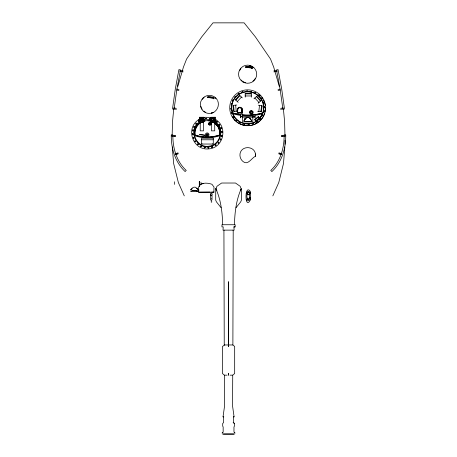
<?xml version="1.0" encoding="UTF-8"?>
<svg xmlns="http://www.w3.org/2000/svg" width="457" height="457" viewBox="0 0 457 457"><rect width="100%" height="100%" fill="white"/><g stroke="black" fill="none" stroke-linecap="round" stroke-linejoin="round"><path stroke-width="0.69" d="M232.881 375.031L234.675 373.518L234.675 346.48L232.881 344.961L233.201 230.414M198.498 190.523L197.338 188.735M193.968 127.189C195.556 124.19 193.202 129.725 193.985 126.309M194.145 127.189L194.162 126.315M200.537 146.383C202.874 144.84 199.56 148.091 201.411 146.394M213.179 119.745C215.664 120.037 211.814 119.037 214.053 119.763M220.434 139.831C222.016 136.826 219.663 142.367 220.445 138.951M220.605 139.831L220.622 138.951M231.311 104.79C232.847 101.882 230.562 107.246 231.322 103.939M231.476 104.79L231.493 103.945M243.815 124.115C246.083 122.625 242.873 125.772 244.666 124.127M250.647 91.6C252.915 90.109 249.699 93.257 251.499 91.617M263.826 111.617C265.363 108.715 263.078 114.079 263.838 110.771M263.992 111.622L264.009 110.771M255.457 153.94L255.394 156.271C251.607 157.968 247.911 165.634 243.181 161.658C240.702 159.733 239.508 156.602 240.068 153.518C241.656 145.44 254.315 145.794 255.457 153.94A7.849 7.849 0 0 1 255.486 156.403M284.831 146.96L283.5 163.463L278.759 182.572L272.84 195.87M284.145 134.941C284.305 147.897 280.535 161.418 270.767 170.432L271.892 171.564C281.866 162.212 285.922 148.388 285.739 135.015L284.945 134.975M249.368 197.333C249.608 198.424 247.825 200.035 247.248 198.509M250.373 197.63C250.899 200.137 246.386 202.662 246.203 199.178M258.816 111.405L259.525 105.35M260.878 111.651L261.587 105.59M173.729 109.097L172.535 121.373L172.163 134.741M172.489 109.097L175.294 89.064L178.927 69.618L180.498 69.904L176.87 89.321L174.083 109.154L173.289 109.126M194.785 141.219C197.35 143.607 193.734 138.797 195.539 141.67M204.17 147.508C207.318 145.972 202.457 149.519 205.022 147.297M209.529 118.677C212.676 117.141 207.821 120.688 210.38 118.466M218.966 124.624C221.531 127.006 217.909 122.202 219.714 125.075M236.166 120.008C238.651 122.322 235.144 117.66 236.892 120.442M246.317 91.217C249.368 89.726 244.661 93.165 247.14 91.006M248.134 124.39C251.184 122.899 246.477 126.338 248.956 124.184M258.336 95.262C260.821 97.575 257.32 92.914 259.068 95.702M222.822 432.488L223.165 431.602L223.159 426.981L222.702 426.09L222.702 423.45L223.587 422.611L223.582 416.83L223.033 416.83L224.553 406.09L224.398 375.163L227.055 375.163M207.329 97.478L207.512 96.89L208.169 96.775L213.259 97.552L214.019 97.929L213.899 98.923M213.659 98.489C213.585 96.45 209.432 96.833 207.712 97.027M245.558 67.259L245.74 66.665L246.397 66.551L251.481 67.328L252.247 67.705L252.121 68.704M251.887 68.264C251.813 66.231 247.654 66.608 245.94 66.808M242.176 112.73L237.623 112.73L237.794 108.977A2.279 2.136 -90 0 1 241.736 108.977L241.907 112.73M237.674 109.891L237.84 109.012A2.188 2.051 -90 0 1 241.627 109.012L241.793 112.645M246.203 193.699C246.117 190.763 250.459 190.763 250.373 193.699M247.203 193.699C247.157 192.168 249.419 192.168 249.368 193.699M177.882 86.304L183.417 67.128L186.605 59.027L201.72 36.891L213.002 22.85L244.124 22.85L255.4 36.891L270.521 59.027L273.709 67.128L279.244 86.304M195.944 123.938C198.258 121.453 194.545 126.189 196.19 123.093M196.116 123.99L196.356 123.144M197.321 144.178C199.977 143.298 195.933 145.577 198.167 144.418M216.378 121.888C219.034 121.008 214.996 123.287 217.224 122.133M218.235 142.995C220.542 140.51 216.835 145.252 218.475 142.156M218.4 143.047L218.646 142.201M232.642 100.66C234.875 98.249 231.282 102.842 232.876 99.843M232.802 100.706L233.036 99.889M239.719 122.567C242.296 121.711 238.377 123.921 240.536 122.796M254.732 92.925C257.308 92.074 253.389 94.279 255.549 93.159M262.278 115.672C264.517 113.262 260.924 117.855 262.512 114.856M262.444 115.718L262.678 114.901M244.141 120.551L245.598 118.883M193.105 137.7C194.962 140.67 192.717 135.089 193.711 138.334M220.754 127.931C222.61 130.896 220.365 125.315 221.365 128.56M233.39 116.615C235.195 119.494 233.013 114.084 233.984 117.226M261.21 98.455C263.015 101.328 260.833 95.924 261.804 99.066M241.336 188.598C236.195 199.726 234.767 212.568 234.441 224.735M260.147 117.695L262.986 112.159A15.944 15.944 0 0 0 243.787 92.314A15.944 15.944 0 0 0 236.2 118.866A15.944 15.944 0 0 0 262.986 112.159M230.065 375.163L232.727 375.163L232.567 406.09L234.087 416.83L233.544 416.83L233.538 422.611L234.424 423.45L234.424 426.09L233.967 426.981L233.961 431.602L234.304 432.488M245.392 118.843L245.706 118.272M240.251 190.42L240.93 189.221M175.134 135.54L174.797 136.106L175.197 136.517L175.528 135.946L175.134 135.54L172.375 135.215M198.698 121.311C201.571 119.511 196.761 123.127 199.149 120.562M198.846 121.402L199.298 120.648M234.995 97.015C237.777 95.267 233.121 98.775 235.435 96.284M235.138 97.101L235.578 96.376M215.293 145.492C218.166 143.687 213.356 147.303 215.744 144.738M215.441 145.583L215.893 144.829M259.736 119.186C262.524 117.438 257.862 120.945 260.176 118.46M259.884 119.277L260.319 118.546M213.847 117.986L212.865 118.072M180.069 70.624L179.675 71.149L183.063 71.915M213.87 192.049L213.99 187.044L211.928 184.262C207.644 182.777 200.812 182.012 198.578 187.09L198.578 192.049L210.186 191.923M192.386 133.872C193.414 137.22 192.688 131.245 192.814 134.638M231.59 112.622C232.59 115.867 231.882 110.08 232.002 113.365M221.622 131.587C222.65 134.935 221.925 128.965 222.051 132.353M263.163 102.277C264.163 105.527 263.455 99.735 263.575 103.025M236.029 207.718L240.696 201.863L241.41 200.166L241.41 189.432L240.154 186.279L235.492 183.023L221.628 183.023L216.972 186.279L215.715 189.432L215.715 200.166L216.429 201.863L221.091 207.718M190.923 189.804L192.237 188.672M244.958 118.911L247.203 117.306L244.958 118.911L243.81 120.694M190.392 190.043C191.769 188.078 194.756 185.508 196.761 188.33M235.789 100.146L239.925 95.667M237.314 101.557L241.45 97.073M284.625 135.215L281.866 135.54L281.472 135.946L281.803 136.517L284.568 136.192M281.803 136.517L282.203 136.106L281.866 135.54M202.034 119.488C205.279 118.489 199.692 120.739 202.662 118.877M202.154 119.614L202.782 119.003M238.211 94.108C241.353 93.137 235.949 95.319 238.822 93.514M238.331 94.228L238.942 93.634M211.808 147.137C215.047 146.137 209.466 148.388 212.436 146.526M211.928 147.263L212.556 146.651M256.377 121.928C259.519 120.956 254.109 123.139 256.988 121.334M256.491 122.048L257.102 121.453M234.961 433.613L234.504 434.053L222.622 434.053L222.165 433.613M253.983 98.769L256.765 96.221L260.884 100.717L258.108 103.265M260.142 100.677L260.53 100.329M201.28 117.832L202.205 117.832M212.865 117.832L213.79 117.832M199.566 119.151C184.754 127.263 192.351 150.919 209.112 148.885C225.078 147.297 228.232 123.573 212.899 118.392M199.589 121.905C187.821 129.017 195.35 148.811 208.866 146.743C220.56 145.646 225.198 129.4 215.853 122.287M200.137 122.784L199.332 122.784C188.627 129.908 196.184 148.194 208.809 146.234C220.063 145.177 224.53 129.537 215.533 122.693L215.533 117.255L210.866 117.255L210.866 121.042L211.402 121.042L211.402 117.449L214.784 117.449M201.246 122.179C196.916 124.852 194.236 129.942 195.088 135.009L196.756 135.523A39.416 39.416 0 0 0 217.84 135.523L219.394 135.049C221.508 125.995 210.888 117.609 202.565 121.756M207.358 97.358L212.905 97.878L213.985 98.415M207.655 97.415L213.682 98.369M245.58 67.133L251.127 67.659L252.207 68.19M245.877 67.19L251.91 68.15M224.621 344.961L222.45 346.48L222.45 373.518L224.244 375.031M192.688 129.988C192.814 133.49 193.659 127.532 192.9 130.839M230.888 108.298C231.008 111.691 231.825 105.915 231.093 109.12M221.519 135.346C221.645 138.848 222.49 132.89 221.731 136.197M264.06 106.481C264.18 109.874 264.997 104.099 264.266 107.304M242.073 92.125C245.358 92.006 239.571 92.708 242.816 91.714M242.159 92.274L242.901 91.863M205.73 118.592C209.117 118.466 203.148 119.191 206.495 118.163M205.81 118.74L206.581 118.317M208.009 147.828C211.402 147.702 205.427 148.428 208.78 147.4M208.095 147.977L208.866 147.554M252.418 123.698C255.703 123.579 249.916 124.281 253.161 123.287M252.498 123.847L253.241 123.436M211.3 113.296C216.784 112.005 219.903 105.767 217.641 100.609M203.434 183.331L200.64 184.297M198.578 192.494L213.87 192.5M175.425 153.826L178.019 152.827M175.391 154.483L177.339 153.735M175.934 154.66L178.527 153.661M200.223 118.94L202.194 118.312M203.508 117.889L205.479 117.255L210.98 117.706M203.805 120.014L205.724 119.397L211.077 119.837M203.171 121.379L205.182 120.734M214.384 122.784L218.337 126.937L218.914 126.749M218.623 127.811L219.2 127.629M232.864 112.868L233.356 113.119A50.801 50.801 0 0 0 240.428 114.656L242.838 114.941A50.773 50.773 0 0 0 252.475 114.941L254.875 114.667A54.749 50.864 78.7 0 0 261.958 113.119L262.586 112.948M246.357 91.377L247.18 91.172M209.574 118.849L210.426 118.631M248.174 124.555L249.002 124.344M204.21 147.68L205.062 147.462M273.897 70.938L276.605 70.327M273.937 71.915L277.325 71.149L276.931 70.624M278.027 89.538L280.061 89.081M278.073 90.515L280.101 90.058M191.083 191.283L190.718 191.357L198.155 191.409L196.756 191.266M198.092 190.832L198.498 190.758M198.195 190.837L198.606 190.523L198.098 190.438M280.627 108.343L283.374 107.921M280.604 109.326L283.346 108.897M236.817 105.036L233.064 105.378L233.618 111.457L237.372 111.114M172.055 134.975L171.261 135.015C171.078 148.388 175.134 162.212 185.108 171.564L186.233 170.432C176.465 161.418 172.695 147.897 172.855 134.941M233.71 434.053L223.416 434.053M283.711 109.126L282.917 109.154L280.13 89.321L276.502 69.904L278.073 69.618L281.706 89.064L284.511 109.097M191.849 190.329L197.041 190.363M191.843 190.746L197.036 190.786M232.487 230.128L234.115 230.128L233.915 226.9L234.252 226.895M234.595 226.895L235.166 226.889L235.166 224.735L222.862 224.735M233.915 226.9L234.932 226.889M211.46 198.698L211.243 198.698M211.145 200.309L211.402 200.309M211.077 201.925L211.785 201.925L211.437 201.925M245.209 93.885L251.31 93.885M245.209 95.964L251.31 95.964M241.907 109.88L242.513 109.846L242.513 113.09L237.286 113.09L237.286 109.846A2.645 2.479 -90 0 1 239.765 107.206A2.645 2.479 -90 0 1 242.244 109.846L242.244 113.09M237.674 112.645L242.096 112.645M241.57 112.948L240.948 112.645M240.736 116.581L242.513 116.581M253.087 116.581L254.863 116.581M240.736 116.724L242.513 116.724M253.087 116.724L254.863 116.724M242.638 117.123L252.824 117.123M203.536 117.449L200.137 117.449L200.137 122.893C196.139 125.464 194.162 130.553 194.95 135.152L196.71 135.689A39.588 39.588 0 0 0 217.886 135.689L219.554 135.175L219.846 131.627L218.337 126.937M246.009 118.254L244.889 118.254L244.889 119.563M249.516 118.254L250.636 118.254M200.035 118.82L203.982 118.82M211.522 118.82L214.784 118.82M200.137 119.014L203.536 119.014M211.402 119.014L214.784 119.014M203.536 120.414L203.982 120.414M210.866 120.414L211.402 120.414M200.235 120.671L203.496 120.671M211.46 120.671L214.721 120.671M200.235 120.791L203.496 120.791M211.46 120.791L214.721 120.791M200.669 122.265L202.948 122.265M211.894 122.265L214.173 122.265M214.784 122.693L215.533 122.693M201.526 139.773L213.27 139.773M198.07 190.078L199.058 190.078M247.768 194.539L248.882 194.539M247.403 194.751L249.242 194.751M222.239 224.758L222.656 224.758M224.638 230.128L223.01 230.128L223.21 226.9L221.959 226.889L221.959 224.735M224.815 230.128L232.31 230.128M224.558 344.961L232.881 344.961M223.033 416.83L223.781 416.83M233.344 416.83L234.087 416.83M234.424 423.45L233.144 422.611M222.159 432.488L222.93 432.488M234.195 432.488L234.961 432.488M244.855 121.585L244.141 121.579L251.39 121.579L250.67 121.579M250.647 91.434L251.499 91.446M243.821 123.944L244.672 123.961M200.537 146.206L201.417 146.223M211.568 191.934L213.996 192.003M207.958 120.694L210.768 120.922L211.974 121.545M258.365 105.213L262.107 105.653L261.398 111.708L257.651 111.268M261.53 106.087L262.05 106.144M260.941 111.12L261.455 111.182M172.432 136.192L175.197 136.517M199.589 134.324L204.907 135.055M199.543 134.678L204.862 135.409M173.626 107.921L176.373 108.343M173.654 108.897L176.396 109.326M180.395 70.327L183.103 70.938M176.939 89.081L178.973 89.538M176.899 90.058L178.927 90.515M254.778 92.765L255.594 93M239.765 122.402L240.582 122.636M216.429 121.722L217.269 121.962M197.367 144.012L198.212 144.252M278.981 152.827L281.575 153.826M279.661 153.735L281.609 154.483M278.473 153.661L281.066 154.66M196.059 126.498L196.601 126.772M195.527 127.537L196.064 127.811M258.422 95.119L259.153 95.553M236.252 119.86L236.983 120.3M219.052 124.47L219.806 124.921M194.876 141.07L195.63 141.521M248.328 117.306L250.573 118.911L251.716 120.694M201.28 118.072C202.971 118.866 201.651 116.524 201.223 118.1M242.313 97.867L239.542 95.313L235.401 99.792L238.171 102.351M235.738 99.426L236.126 99.78M261.335 98.335L261.924 98.946M233.516 116.495L234.104 117.106M220.88 127.806L221.485 128.44M193.231 137.58L193.837 138.214M256.377 96.576L260.501 101.071M254.846 97.975L258.97 102.477M259.182 117.975L258.314 116.901L254.909 119.654L255.777 120.728M250.682 119.363L251.39 120.551M198.498 189.695L196.927 188.038L196.573 188.484M212.808 117.986C214.219 119.357 213.585 116.352 212.808 118.1M201.223 117.986L201.88 118.346L202.262 117.803M215.853 188.621L216.875 190.42M263.312 102.197L263.723 102.939M249.813 118.272L250.133 118.843M231.739 112.542L232.15 113.285M221.776 131.502L222.205 132.267M192.54 133.787L192.968 134.552M215.79 188.598C220.925 199.726 222.359 212.568 222.685 224.735M184.285 195.87L178.367 182.572L173.626 163.463L172.289 146.96M231.819 109.6L233.721 115.524M264.226 106.441L264.432 107.264M231.048 108.258L231.253 109.08M221.691 135.306L221.902 136.157M192.86 129.942L193.071 130.793M283.397 109.097L284.591 121.373L284.957 135.004M247.203 198.132L247.243 198.498M235.652 105.144L236.206 111.217M233.584 105.333L234.138 111.405M199.315 182.126L199.469 186.787M224.244 344.961L223.924 230.414M284.957 140.368L284.957 144.332M255.097 116.689L255.097 117.552M254.863 114.296L254.863 117.803M253.087 114.296L253.087 117.803M251.31 97.135L251.31 93.365L245.209 93.365L245.209 97.135M242.513 114.296L242.513 117.803M241.267 112.645L241.267 112.948M240.736 114.296L240.736 117.803M240.473 116.689L240.473 117.552M238.731 112.645L238.731 112.948L238.108 112.645M238.405 112.645L238.428 112.948M215.801 119.42L215.801 120.979M214.784 117.255L214.784 122.99M214.721 119.614L214.721 130.856L211.46 130.856L211.46 119.614M212.813 143.607L212.813 144.041M212.037 193.717L212.008 199.703A0.743 0.623 0 0 1 211.66 200.08L210.917 200.08A0.743 0.623 0 0 1 210.574 199.703L210.546 193.825M210.557 119.42L210.557 120.979M204.296 119.42L204.296 120.979M203.536 117.255L203.536 121.042L203.982 121.042L203.982 117.255L199.332 117.255L199.332 122.784M203.496 119.614L203.496 130.856L200.235 130.856L200.235 119.614M201.983 143.607L201.983 144.041M200.966 182.172L200.966 183.6M199.618 181.458L199.618 183.6M199.298 181.458L199.298 186.485M199.121 119.42L199.121 120.979M198.984 119.797L198.984 120.602M174.443 181.783L174.443 184.405M210.546 194.145A0.748 0.566 0 0 1 212.037 194.145M213.076 112.325A8.712 8.712 0 0 1 211.225 112.942M205.513 112.211A8.712 8.712 0 0 1 203.879 111.148M202.137 109.212A8.712 8.712 0 0 1 201.508 108.081M201.257 107.492A8.712 8.712 0 0 1 200.891 106.23M202.28 99.415A8.712 8.712 0 0 1 204.079 97.53M214.944 97.689A8.712 8.712 0 0 1 215.875 98.581M213.836 112.336A9.071 9.071 0 0 1 201.491 108.84A9.071 9.071 0 0 1 204.993 96.496A9.071 9.071 0 0 1 217.338 100.009M255.12 78.655A8.712 8.712 0 0 1 252.967 81.089M245.575 82.66A8.712 8.712 0 0 1 243.158 81.672M242.101 80.929A8.712 8.712 0 0 1 241.17 80.038M239.845 70.304A8.712 8.712 0 0 1 240.902 68.664M249.699 65.734A8.712 8.712 0 0 1 253.167 67.465M264.74 112.919A17.583 17.583 0 0 1 236.897 121.859M236.372 121.431A17.583 17.583 0 0 1 232.459 116.626M259.285 94.748A17.583 17.583 0 0 1 260.776 96.187M261.684 97.255A17.583 17.583 0 0 1 262.495 98.381M263.518 100.146A17.583 17.583 0 0 1 265.209 105.407M265.403 107.441A17.583 17.583 0 0 1 265.06 111.594M262.141 113.804A51.492 51.492 0 0 1 254.972 115.364M252.544 115.655A51.492 51.492 0 0 1 242.77 115.655M240.336 115.364A51.492 51.492 0 0 1 233.167 113.804M261.958 113.113A50.801 50.801 0 0 1 254.875 114.656M253.675 114.816A50.801 50.801 0 0 1 242.838 114.941M240.439 114.667A54.743 50.864 -78.7 0 1 233.356 113.119M252.63 111.051A1.862 1.862 0 0 1 252.63 113.69A1.862 1.862 0 0 1 249.996 113.69M249.591 113.085A1.862 1.862 0 0 1 252.024 110.651M241.787 107.978A2.645 2.479 -90 0 1 242.513 109.846M220.125 135.638A40.193 40.193 0 0 1 194.471 135.638M228.563 281.815L228.563 346.48L228.563 281.815M228.563 373.518L228.563 375.163L228.563 373.518M249.368 198.464C246.369 204.011 245.757 188.844 249.368 192.643L249.368 198.464M250.373 199.823C244.666 211.437 244.449 182.72 250.373 191.574L250.373 199.823M211.037 195.293C211.288 196.773 211.979 194.682 211.037 195.293M171.683 135.135L171.352 135.695L171.746 136.112L172.078 135.546L171.683 135.135M285.317 135.135L284.922 135.546L285.254 136.112L285.648 135.706L285.317 135.135M258.428 116.518L254.589 119.631L255.594 120.877L259.433 117.763L258.428 116.518M252.824 115.998L242.638 115.998L242.638 121.888L252.824 121.888L252.824 115.998M202.948 121.728L200.669 121.728L200.669 122.533L202.948 122.533L202.948 121.728M214.173 121.728L211.894 121.728L211.894 122.533L214.173 122.533L214.173 121.728M207.769 134.398L206.61 134.398L206.61 135.112L207.769 135.112L207.769 134.398M213.27 138.145L201.526 138.145L201.526 144.041L213.27 144.041L213.27 138.145M248.008 199.823L248.002 199.166L248.008 199.823M242.987 81.986A9.071 9.071 0 0 0 256.703 74.331A9.071 9.071 0 0 0 243.215 66.276A9.071 9.071 0 0 0 242.987 81.986M234.767 120.254A17.937 17.937 0 0 0 264.906 112.708A17.937 17.937 0 0 0 243.301 90.383A17.937 17.937 0 0 0 234.767 120.254M235.989 119.071A16.241 16.241 0 0 0 263.272 112.239A16.241 16.241 0 0 0 243.712 92.028A16.241 16.241 0 0 0 235.989 119.071M250.75 112.805A0.708 0.708 0 0 0 251.967 112.645A0.708 0.708 0 0 0 251.219 111.668A0.708 0.708 0 0 0 250.75 112.805M250.242 113.193A1.348 1.348 0 0 0 252.555 112.885A1.348 1.348 0 0 0 251.139 111.034A1.348 1.348 0 0 0 250.242 113.193M205.958 136.1A1.834 1.834 0 0 0 208.98 135.118A1.834 1.834 0 0 0 206.621 132.993A1.834 1.834 0 0 0 205.958 136.1M206.553 135.443A0.954 0.954 0 0 0 208.118 134.935A0.954 0.954 0 0 0 206.895 133.832A0.954 0.954 0 0 0 206.553 135.443M208.889 124.71A1.388 1.388 0 0 0 211.237 124.201A1.388 1.388 0 0 0 209.62 122.419A1.388 1.388 0 0 0 208.889 124.71M209.06 124.55A1.154 1.154 0 0 0 211.014 124.127A1.154 1.154 0 0 0 209.672 122.647A1.154 1.154 0 0 0 209.06 124.55M209.449 124.201A0.634 0.634 0 0 0 210.523 123.967A0.634 0.634 0 0 0 209.78 123.156A0.634 0.634 0 0 0 209.449 124.201"/></g></svg>
